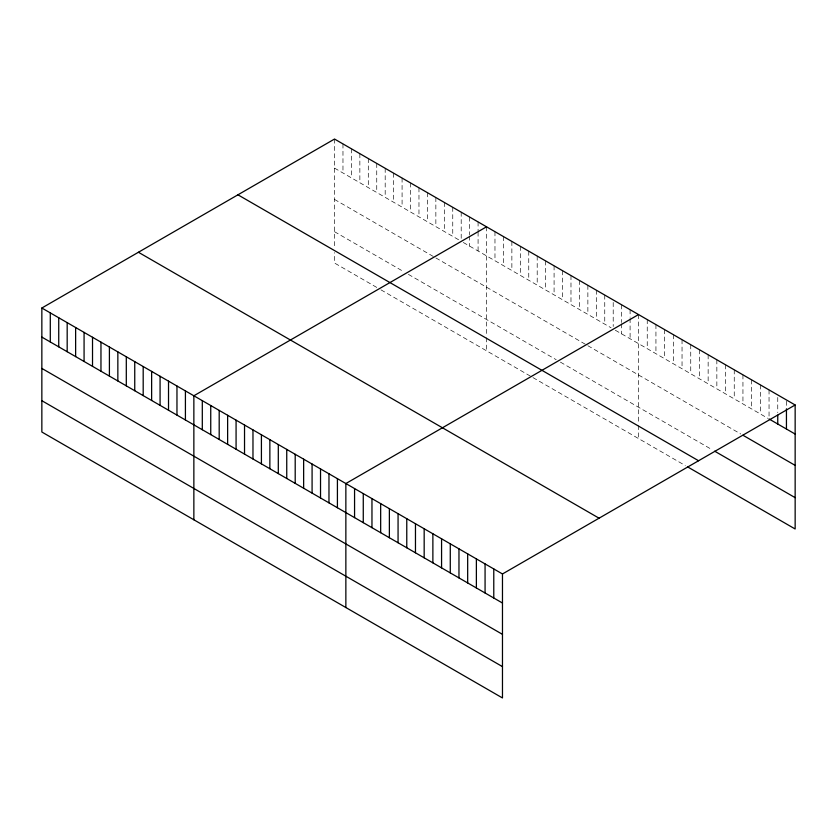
<?xml version="1.0" encoding="UTF-8"?>
<svg xmlns="http://www.w3.org/2000/svg" width="837" height="837" viewBox="0 0 837 837"><rect width="100%" height="100%" fill="white"/><g stroke="black" fill="none" stroke-linecap="round" stroke-linejoin="round"><path stroke-width="0.63" stroke-dasharray="4.18 3.14" d="M334.528 139.047L334.528 247.375M334.528 168.111L460.141 240.637M463.311 242.468L611.094 327.79M615.31 330.228L767.958 418.354M334.528 199.436L434.801 257.336M435.857 257.942L586.81 345.095M587.867 345.712L740.766 433.984M334.528 231.713L404.198 271.941M408.414 274.379L556.197 359.701M560.424 362.139L712.496 449.929M376.744 287.415L334.528 263.038L334.528 252.596M380.971 289.853L531.924 377.006M532.981 377.613L685.304 465.56M786.445 401.226L786.445 407.546M777.751 397.47L777.751 412.631M769.046 389.916L769.046 417.726M760.352 384.894L760.352 413.959M751.647 379.872L751.647 408.937M742.942 374.85L742.942 403.915M734.248 369.828L734.248 398.893M725.543 364.796L725.543 393.871M716.849 359.774L716.849 388.849M708.144 354.752L708.144 383.827M699.439 349.73L699.439 378.795M690.745 344.708L690.745 373.773M682.04 339.686L682.04 368.751M673.335 334.664L673.335 363.729M664.641 329.642L664.641 358.707M655.936 324.61L655.936 353.685M647.242 319.588L647.242 348.663M638.537 314.566L638.537 422.894M638.537 425.51L638.537 438.557M630.094 309.69L630.094 317.275M630.094 318.541L630.094 338.765M621.65 304.814L621.65 322.507M621.65 323.773L621.65 333.89M613.207 302.471L613.207 326.482M604.753 295.063L604.753 324.139M596.31 290.188L596.31 319.263M587.867 285.312L587.867 314.388M579.424 280.437L579.424 309.512M570.98 275.561L570.98 304.637M562.537 270.686L562.537 299.761M554.084 265.81L554.084 294.886M545.64 260.935L545.64 290.01M537.197 256.059L537.197 285.135M528.754 251.184L528.754 280.249M520.311 246.308L520.311 275.373M511.867 241.433L511.867 270.497M503.424 236.557L503.424 265.622M494.97 231.682L494.97 260.746M486.527 226.806L486.527 335.135M486.527 337.75L486.527 350.797M478.084 221.931L478.084 230.782M478.084 232.037L478.084 250.995M469.641 217.055L469.641 234.747M469.641 236.013L469.641 246.12M461.197 212.179L461.197 239.989M452.754 207.304L452.754 236.369M444.311 202.428L444.311 231.493M435.857 197.553L435.857 226.618M427.414 192.677L427.414 221.742M418.971 187.802L418.971 216.867M410.528 182.926L410.528 211.991M402.084 178.051L402.084 207.116M393.641 173.175L393.641 202.24M385.187 168.3L385.187 197.365M376.744 163.424L376.744 192.489M368.301 158.549L368.301 187.614M359.858 153.673L359.858 182.738M351.414 148.798L351.414 177.862M342.971 143.922L342.971 172.987"/><path stroke-width="1.26" d="M41.85 308.016L502.472 573.962L502.472 697.953L41.85 432.018L41.85 308.016L334.528 139.047L795.15 404.982L795.15 528.984L687.48 466.816M486.527 226.806L193.86 395.775L193.86 519.777M638.537 314.566L345.859 483.545L345.859 607.536M502.472 573.962L795.15 404.982M769.046 418.981L795.15 434.058M742.942 435.24L795.15 465.382M714.672 451.185L795.15 497.659M237.938 194.812L698.571 460.748M138.429 252.261L599.062 518.197M41.85 337.091L502.472 603.027M41.85 368.416L502.472 634.352M41.85 400.693L502.472 666.629M786.445 408.812L786.445 429.036M777.751 415.162L777.751 424.014M493.778 568.94L493.778 598.005M485.073 563.918L485.073 592.983M476.379 558.886L476.379 587.961M467.674 553.864L467.674 582.939M458.969 548.842L458.969 577.917M450.275 543.82L450.275 572.885M441.57 538.798L441.57 567.863M432.875 533.776L432.875 562.841M424.171 528.754L424.171 557.819M415.466 523.732L415.466 552.797M406.772 518.699L406.772 547.775M398.067 513.677L398.067 542.753M389.372 508.655L389.372 537.731M380.668 503.633L380.668 532.698M371.963 498.611L371.963 527.676M363.268 493.589L363.268 522.654M354.564 488.567L354.564 517.632M337.416 478.67L337.416 507.735M328.972 473.794L328.972 502.859M320.529 468.919L320.529 497.984M312.086 464.043L312.086 493.108M303.643 459.168L303.643 488.233M295.199 454.292L295.199 483.357M286.746 449.417L286.746 478.482M278.302 444.541L278.302 473.606M269.859 439.666L269.859 468.73M261.416 434.79L261.416 463.855M252.973 429.915L252.973 458.979M244.53 425.039L244.53 454.104M236.076 420.164L236.076 449.228M227.633 415.278L227.633 444.353M219.189 410.402L219.189 439.477M210.746 405.526L210.746 434.602M202.303 400.651L202.303 429.726M185.416 390.9L185.416 419.975M176.963 386.024L176.963 415.1M168.519 381.149L168.519 410.224M160.076 376.273L160.076 405.349M151.633 371.398L151.633 400.473M143.19 366.522L143.19 395.598M134.747 361.647L134.747 390.722M126.303 356.771L126.303 385.847M117.85 351.896L117.85 380.971M109.406 347.02L109.406 376.095M100.963 342.145L100.963 371.22M92.52 337.269L92.52 366.344M84.077 332.394L84.077 361.469M75.633 327.518L75.633 356.593M67.18 322.643L67.18 351.718M58.736 317.767L58.736 346.842M50.293 312.892L50.293 341.967"/></g></svg>
